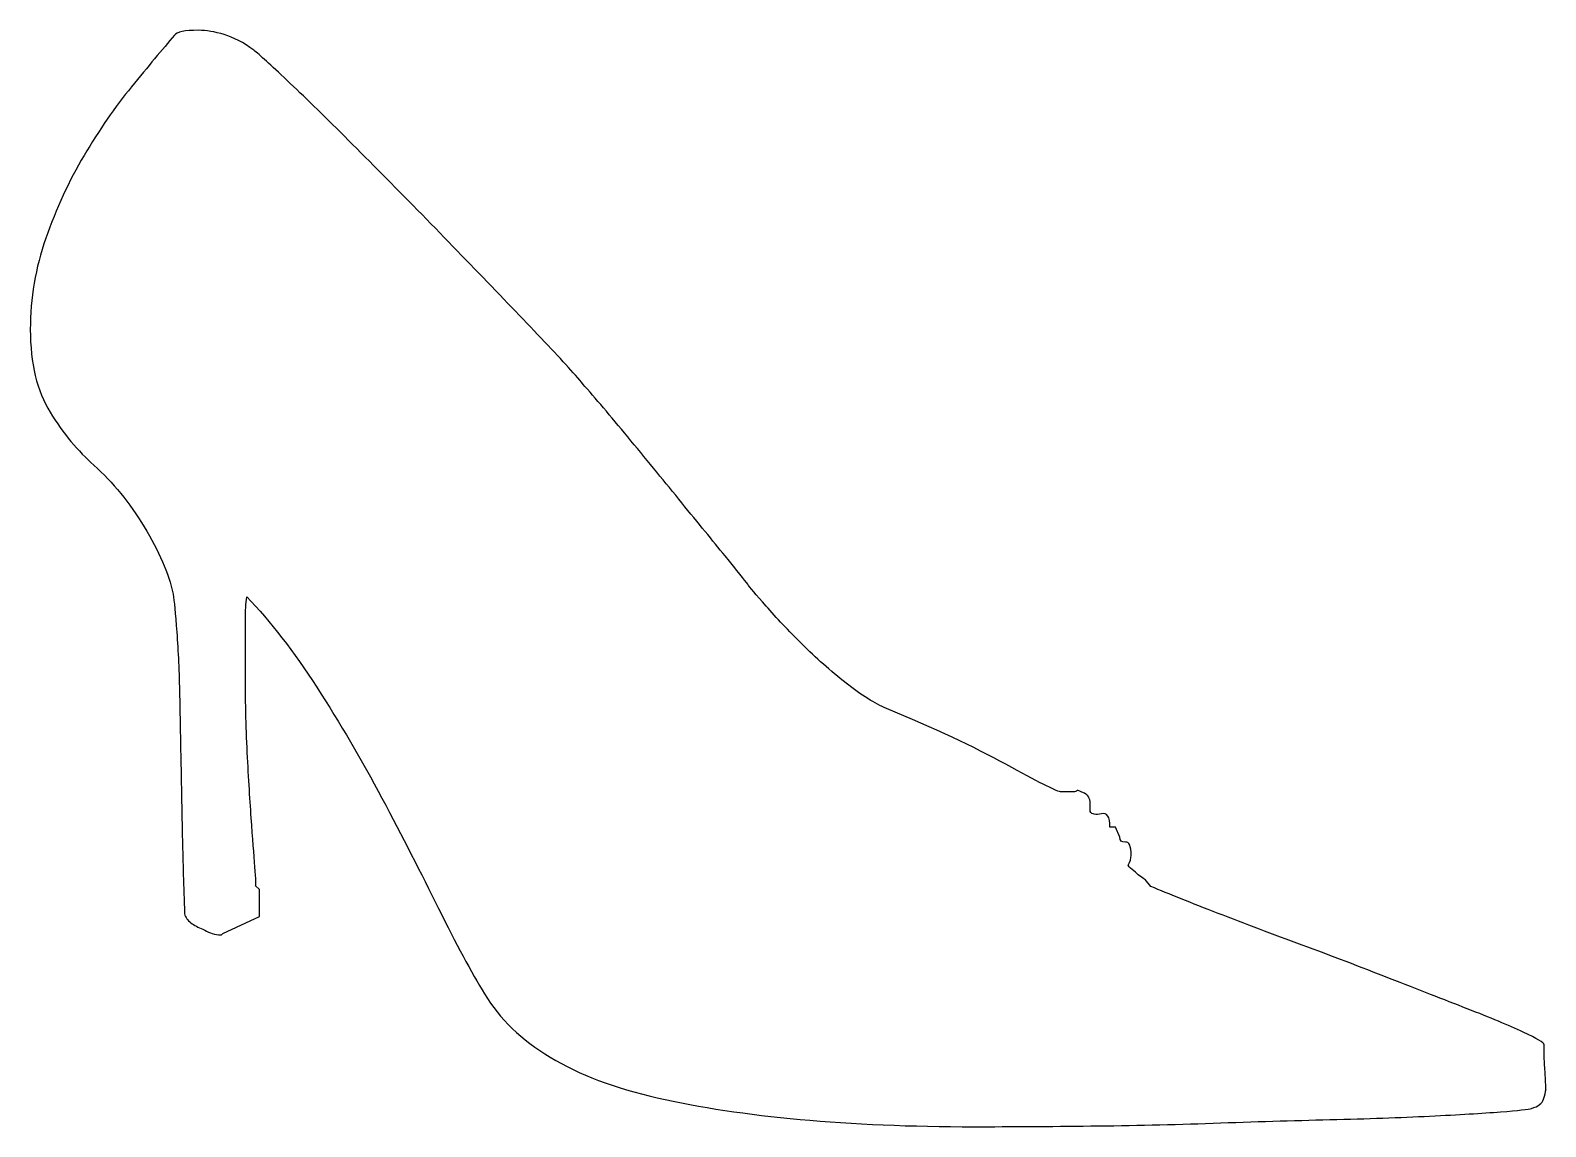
# Model space of a CAD drawing. Header units: centimetres. Extents: x -8.6 to 8.6, y -6.2 to 6.2.
import ezdxf

# ---------------------------------------------------------------- set-up
doc = ezdxf.new("R2010")
doc.units = ezdxf.units.CM
doc.header["$MEASUREMENT"] = 0
doc.layers.add('Camada 1', color=7, linetype='Continuous')

msp = doc.modelspace()

# ---------------------------------------------------------------- linework, layer by layer
at = {"layer": 'Camada 1'}
msp.add_open_spline([(-6.95698, 6.16462), (-6.93571, 6.20156), (-6.8449, 6.22034), (-6.6843, 6.22034), (-6.6843, 6.22034), (-6.59863, 6.22034), (-6.50243, 6.20431), (-6.39532, 6.17224), (-6.39532, 6.17224), (-6.28835, 6.13991), (-6.17624, 6.0813), (-6.05837, 5.99587), (-6.05837, 5.99587), (-5.99423, 5.94227), (-5.86835, 5.82741), (-5.68121, 5.65104), (-5.68121, 5.65104), (-5.49394, 5.47467), (-5.27738, 5.2635), (-5.03123, 5.01776), (-5.03123, 5.01776), (-4.78509, 4.77188), (-4.52569, 4.5101), (-4.25275, 4.23229), (-4.25275, 4.23229), (-3.97994, 3.95448), (-3.71528, 3.68193), (-3.45847, 3.41478), (-3.45847, 3.41478), (-3.20156, 3.14737), (-2.96896, 2.90424), (-2.76039, 2.6853), (-2.76039, 2.6853), (-2.55171, 2.46596), (-2.39926, 2.29787), (-2.30269, 2.18013), (-2.30269, 2.18013), (-2.15302, 2.00916), (-1.97942, 1.80352), (-1.78125, 1.56315), (-1.78125, 1.56315), (-1.58334, 1.32267), (-1.39083, 1.08756), (-1.20356, 0.85759), (-1.20356, 0.85759), (-1.01629, 0.62775), (-0.85346, 0.42748), (-0.71429, 0.25651), (-0.71429, 0.25651), (-0.57512, 0.0854), (-0.48958, -0.02157), (-0.45738, -0.06414), (-0.45738, -0.06414), (-0.43608, -0.09634), (-0.36631, -0.17913), (-0.24854, -0.31277), (-0.24854, -0.31277), (-0.13106, -0.44654), (0.00535, -0.59058), (0.16053, -0.74539), (0.16053, -0.74539), (0.3156, -0.90044), (0.48158, -1.04765), (0.65808, -1.18642), (0.65808, -1.18642), (0.83456, -1.32546), (0.98725, -1.42166), (1.11552, -1.47497), (1.11552, -1.47497), (1.66101, -1.69942), (2.11321, -1.91063), (2.47172, -2.10828), (2.47172, -2.10828), (2.8301, -2.30592), (3.03586, -2.41014), (3.08952, -2.42067), (3.08952, -2.42067), (3.08952, -2.42067), (3.23392, -2.42069), (3.23392, -2.42069), (3.23392, -2.42069), (3.25522, -2.42069), (3.27123, -2.41556), (3.28215, -2.40466), (3.28215, -2.40466), (3.29279, -2.40466), (3.31946, -2.41556), (3.36229, -2.43686), (3.36229, -2.43686), (3.40513, -2.45829), (3.42656, -2.49576), (3.42656, -2.54896), (3.42656, -2.54896), (3.42656, -2.54896), (3.42656, -2.64514), (3.42656, -2.64514), (3.42656, -2.64514), (3.44799, -2.67737), (3.49056, -2.68538), (3.55483, -2.66932), (3.55483, -2.66932), (3.61897, -2.65331), (3.6513, -2.70403), (3.6513, -2.82151), (3.6513, -2.82151), (3.6513, -2.82151), (3.71557, -2.8215), (3.71557, -2.8215), (3.71557, -2.8215), (3.71557, -2.8215), (3.76367, -2.93384), (3.76367, -2.93384), (3.76367, -2.93384), (3.76367, -2.97641), (3.78497, -2.99522), (3.82781, -2.98996), (3.82781, -2.98996), (3.87038, -2.98485), (3.89208, -3.03557), (3.89208, -3.14202), (3.89208, -3.14202), (3.89208, -3.17435), (3.88118, -3.21179), (3.85988, -3.25449), (3.85988, -3.25449), (3.87038, -3.27579), (3.89182, -3.29706), (3.92402, -3.31836), (3.92402, -3.31836), (3.96686, -3.36146), (4.00956, -3.39326), (4.05242, -3.41456), (4.05242, -3.41456), (4.05242, -3.41456), (4.11682, -3.49499), (4.11682, -3.49499), (4.11682, -3.49499), (4.31999, -3.58053), (4.57399, -3.68197), (4.87916, -3.79947), (4.87916, -3.79947), (5.18393, -3.91695), (5.5022, -4.03746), (5.83388, -4.1602), (5.83388, -4.1602), (6.16556, -4.2832), (6.49423, -4.40846), (6.8208, -4.53697), (6.8208, -4.53697), (7.14738, -4.66524), (7.44133, -4.78007), (7.7035, -4.8818), (7.7035, -4.8818), (7.96568, -4.98311), (8.17673, -5.07129), (8.33744, -5.14633), (8.33744, -5.14633), (8.49802, -5.22097), (8.57805, -5.26907), (8.57805, -5.29034), (8.57805, -5.29034), (8.57805, -5.31161), (8.57805, -5.35196), (8.57805, -5.41073), (8.57805, -5.41073), (8.57805, -5.46947), (8.5808, -5.53085), (8.58646, -5.59512), (8.58646, -5.59512), (8.59157, -5.65912), (8.59421, -5.7126), (8.59421, -5.7557), (8.59421, -5.7557), (8.59421, -5.79814), (8.59421, -5.81417), (8.59421, -5.8034), (8.59421, -5.8034), (8.59421, -5.82483), (8.58646, -5.85952), (8.57016, -5.90773), (8.57016, -5.90773), (8.55415, -5.9557), (8.5088, -5.99039), (8.43401, -6.01195), (8.43401, -6.01195), (8.40168, -6.02243), (8.2842, -6.0356), (8.0809, -6.05203), (8.0809, -6.05203), (7.87759, -6.06793), (7.60978, -6.08397), (7.27807, -6.1001), (7.27807, -6.1001), (6.94652, -6.11603), (6.56965, -6.12928), (6.14687, -6.14018), (6.14687, -6.14018), (5.72422, -6.15058), (5.28256, -6.16386), (4.823, -6.18029), (4.823, -6.18029), (4.36278, -6.19606), (3.89995, -6.20683), (3.43449, -6.21236), (3.43449, -6.21236), (2.96903, -6.21747), (2.52774, -6.22038), (2.11051, -6.22038), (2.11051, -6.22038), (0.67689, -6.22038), (-0.52146, -6.11052), (-1.4846, -5.89158), (-1.4846, -5.89158), (-2.4476, -5.67237), (-3.10007, -5.27984), (-3.44241, -4.71331), (-3.44241, -4.71331), (-3.59208, -4.4673), (-3.76607, -4.1443), (-3.96385, -3.74335), (-3.96385, -3.74335), (-4.16189, -3.34266), (-4.37597, -2.92584), (-4.60581, -2.49282), (-4.60581, -2.49282), (-4.83592, -2.0602), (-5.08206, -1.6406), (-5.34424, -1.23438), (-5.34424, -1.23438), (-5.60615, -0.82817), (-5.87121, -0.48624), (-6.13852, -0.20817), (-6.13852, -0.20817), (-6.14942, -0.28307), (-6.15455, -0.36875), (-6.15455, -0.46495), (-6.15455, -0.46495), (-6.15455, -0.46495), (-6.15455, -1.09101), (-6.15455, -1.09101), (-6.15455, -1.09101), (-6.15455, -1.42269), (-6.14667, -1.73559), (-6.13063, -2.02973), (-6.13063, -2.02973), (-6.1146, -2.32408), (-6.09856, -2.58086), (-6.08253, -2.8002), (-6.08253, -2.8002), (-6.0665, -3.01967), (-6.05321, -3.19324), (-6.04231, -3.32164), (-6.04231, -3.32164), (-6.03154, -3.45017), (-6.03154, -3.50367), (-6.04231, -3.48222), (-6.04231, -3.48222), (-6.04231, -3.48222), (-5.99421, -3.53032), (-5.99421, -3.53032), (-5.99421, -3.53032), (-5.99421, -3.53032), (-5.99421, -3.8352), (-5.99421, -3.8352), (-5.99421, -3.8352), (-5.99421, -3.8352), (-6.41133, -4.02798), (-6.41133, -4.02798), (-6.41133, -4.02798), (-6.41133, -4.02798), (-6.42736, -4.04399), (-6.42736, -4.04399), (-6.42736, -4.04399), (-6.42736, -4.04399), (-6.45967, -4.04398), (-6.45967, -4.04398), (-6.45967, -4.04398), (-6.52381, -4.03321), (-6.58254, -4.01191), (-6.63615, -3.97958), (-6.63615, -3.97958), (-6.68962, -3.95828), (-6.7351, -3.93423), (-6.77257, -3.90743), (-6.77257, -3.90743), (-6.8099, -3.88089), (-6.83422, -3.84607), (-6.84459, -3.8031), (-6.84459, -3.8031), (-6.85552, -3.49309), (-6.86351, -3.2149), (-6.86877, -2.9686), (-6.86877, -2.9686), (-6.87427, -2.72259), (-6.87967, -2.45504), (-6.8848, -2.16633), (-6.8848, -2.16633), (-6.8903, -1.87735), (-6.8957, -1.59927), (-6.90097, -1.3316), (-6.90097, -1.3316), (-6.90624, -1.06419), (-6.91687, -0.82341), (-6.93304, -0.60947), (-6.93304, -0.60947), (-6.94907, -0.3954), (-6.96249, -0.25122), (-6.97312, -0.17632), (-6.97312, -0.17632), (-7.02659, 0.05929), (-7.13632, 0.31332), (-7.30218, 0.58626), (-7.30218, 0.58626), (-7.46805, 0.85934), (-7.65778, 1.09193), (-7.87185, 1.28447), (-7.87185, 1.28447), (-8.05372, 1.44518), (-8.21959, 1.64584), (-8.36953, 1.88674), (-8.36953, 1.88674), (-8.51924, 2.12734), (-8.59414, 2.44034), (-8.59414, 2.82566), (-8.59414, 2.82566), (-8.59414, 3.17877), (-8.5354, 3.524), (-8.41766, 3.86082), (-8.41766, 3.86082), (-8.30005, 4.1979), (-8.15548, 4.51093), (-7.98425, 4.79991), (-7.98425, 4.79991), (-7.81301, 5.08902), (-7.63378, 5.34844), (-7.44651, 5.57855), (-7.44651, 5.57855), (-7.25924, 5.80876), (-7.09628, 6.00391), (-6.95698, 6.16462)], degree=3, knots=[0, 0, 0, 0, 0.01162791, 0.01162791, 0.01162791, 0.01162791, 0.02325581, 0.02325581, 0.02325581, 0.02325581, 0.03488372, 0.03488372, 0.03488372, 0.03488372, 0.04651163, 0.04651163, 0.04651163, 0.04651163, 0.05813953, 0.05813953, 0.05813953, 0.05813953, 0.06976744, 0.06976744, 0.06976744, 0.06976744, 0.08139535, 0.08139535, 0.08139535, 0.08139535, 0.09302326, 0.09302326, 0.09302326, 0.09302326, 0.10465116, 0.10465116, 0.10465116, 0.10465116, 0.11627907, 0.11627907, 0.11627907, 0.11627907, 0.12790698, 0.12790698, 0.12790698, 0.12790698, 0.13953488, 0.13953488, 0.13953488, 0.13953488, 0.15116279, 0.15116279, 0.15116279, 0.15116279, 0.1627907, 0.1627907, 0.1627907, 0.1627907, 0.1744186, 0.1744186, 0.1744186, 0.1744186, 0.18604651, 0.18604651, 0.18604651, 0.18604651, 0.19767442, 0.19767442, 0.19767442, 0.19767442, 0.20930233, 0.20930233, 0.20930233, 0.20930233, 0.22093023, 0.22093023, 0.22093023, 0.22093023, 0.23255814, 0.23255814, 0.23255814, 0.23255814, 0.24418605, 0.24418605, 0.24418605, 0.24418605, 0.25581395, 0.25581395, 0.25581395, 0.25581395, 0.26744186, 0.26744186, 0.26744186, 0.26744186, 0.27906977, 0.27906977, 0.27906977, 0.27906977, 0.29069767, 0.29069767, 0.29069767, 0.29069767, 0.30232558, 0.30232558, 0.30232558, 0.30232558, 0.31395349, 0.31395349, 0.31395349, 0.31395349, 0.3255814, 0.3255814, 0.3255814, 0.3255814, 0.3372093, 0.3372093, 0.3372093, 0.3372093, 0.34883721, 0.34883721, 0.34883721, 0.34883721, 0.36046512, 0.36046512, 0.36046512, 0.36046512, 0.37209302, 0.37209302, 0.37209302, 0.37209302, 0.38372093, 0.38372093, 0.38372093, 0.38372093, 0.39534884, 0.39534884, 0.39534884, 0.39534884, 0.40697674, 0.40697674, 0.40697674, 0.40697674, 0.41860465, 0.41860465, 0.41860465, 0.41860465, 0.43023256, 0.43023256, 0.43023256, 0.43023256, 0.44186047, 0.44186047, 0.44186047, 0.44186047, 0.45348837, 0.45348837, 0.45348837, 0.45348837, 0.46511628, 0.46511628, 0.46511628, 0.46511628, 0.47674419, 0.47674419, 0.47674419, 0.47674419, 0.48837209, 0.48837209, 0.48837209, 0.48837209, 0.5, 0.5, 0.5, 0.5, 0.51162791, 0.51162791, 0.51162791, 0.51162791, 0.52325581, 0.52325581, 0.52325581, 0.52325581, 0.53488372, 0.53488372, 0.53488372, 0.53488372, 0.54651163, 0.54651163, 0.54651163, 0.54651163, 0.55813953, 0.55813953, 0.55813953, 0.55813953, 0.56976744, 0.56976744, 0.56976744, 0.56976744, 0.58139535, 0.58139535, 0.58139535, 0.58139535, 0.59302326, 0.59302326, 0.59302326, 0.59302326, 0.60465116, 0.60465116, 0.60465116, 0.60465116, 0.61627907, 0.61627907, 0.61627907, 0.61627907, 0.62790698, 0.62790698, 0.62790698, 0.62790698, 0.63953488, 0.63953488, 0.63953488, 0.63953488, 0.65116279, 0.65116279, 0.65116279, 0.65116279, 0.6627907, 0.6627907, 0.6627907, 0.6627907, 0.6744186, 0.6744186, 0.6744186, 0.6744186, 0.68604651, 0.68604651, 0.68604651, 0.68604651, 0.69767442, 0.69767442, 0.69767442, 0.69767442, 0.70930233, 0.70930233, 0.70930233, 0.70930233, 0.72093023, 0.72093023, 0.72093023, 0.72093023, 0.73255814, 0.73255814, 0.73255814, 0.73255814, 0.74418605, 0.74418605, 0.74418605, 0.74418605, 0.75581395, 0.75581395, 0.75581395, 0.75581395, 0.76744186, 0.76744186, 0.76744186, 0.76744186, 0.77906977, 0.77906977, 0.77906977, 0.77906977, 0.79069767, 0.79069767, 0.79069767, 0.79069767, 0.80232558, 0.80232558, 0.80232558, 0.80232558, 0.81395349, 0.81395349, 0.81395349, 0.81395349, 0.8255814, 0.8255814, 0.8255814, 0.8255814, 0.8372093, 0.8372093, 0.8372093, 0.8372093, 0.84883721, 0.84883721, 0.84883721, 0.84883721, 0.86046512, 0.86046512, 0.86046512, 0.86046512, 0.87209302, 0.87209302, 0.87209302, 0.87209302, 0.88372093, 0.88372093, 0.88372093, 0.88372093, 0.89534884, 0.89534884, 0.89534884, 0.89534884, 0.90697674, 0.90697674, 0.90697674, 0.90697674, 0.91860465, 0.91860465, 0.91860465, 0.91860465, 0.93023256, 0.93023256, 0.93023256, 0.93023256, 0.94186047, 0.94186047, 0.94186047, 0.94186047, 0.95348837, 0.95348837, 0.95348837, 0.95348837, 0.96511628, 0.96511628, 0.96511628, 0.96511628, 0.97674419, 0.97674419, 0.97674419, 0.97674419, 1, 1, 1, 1], dxfattribs=at)

doc.saveas('drawing.dxf')
